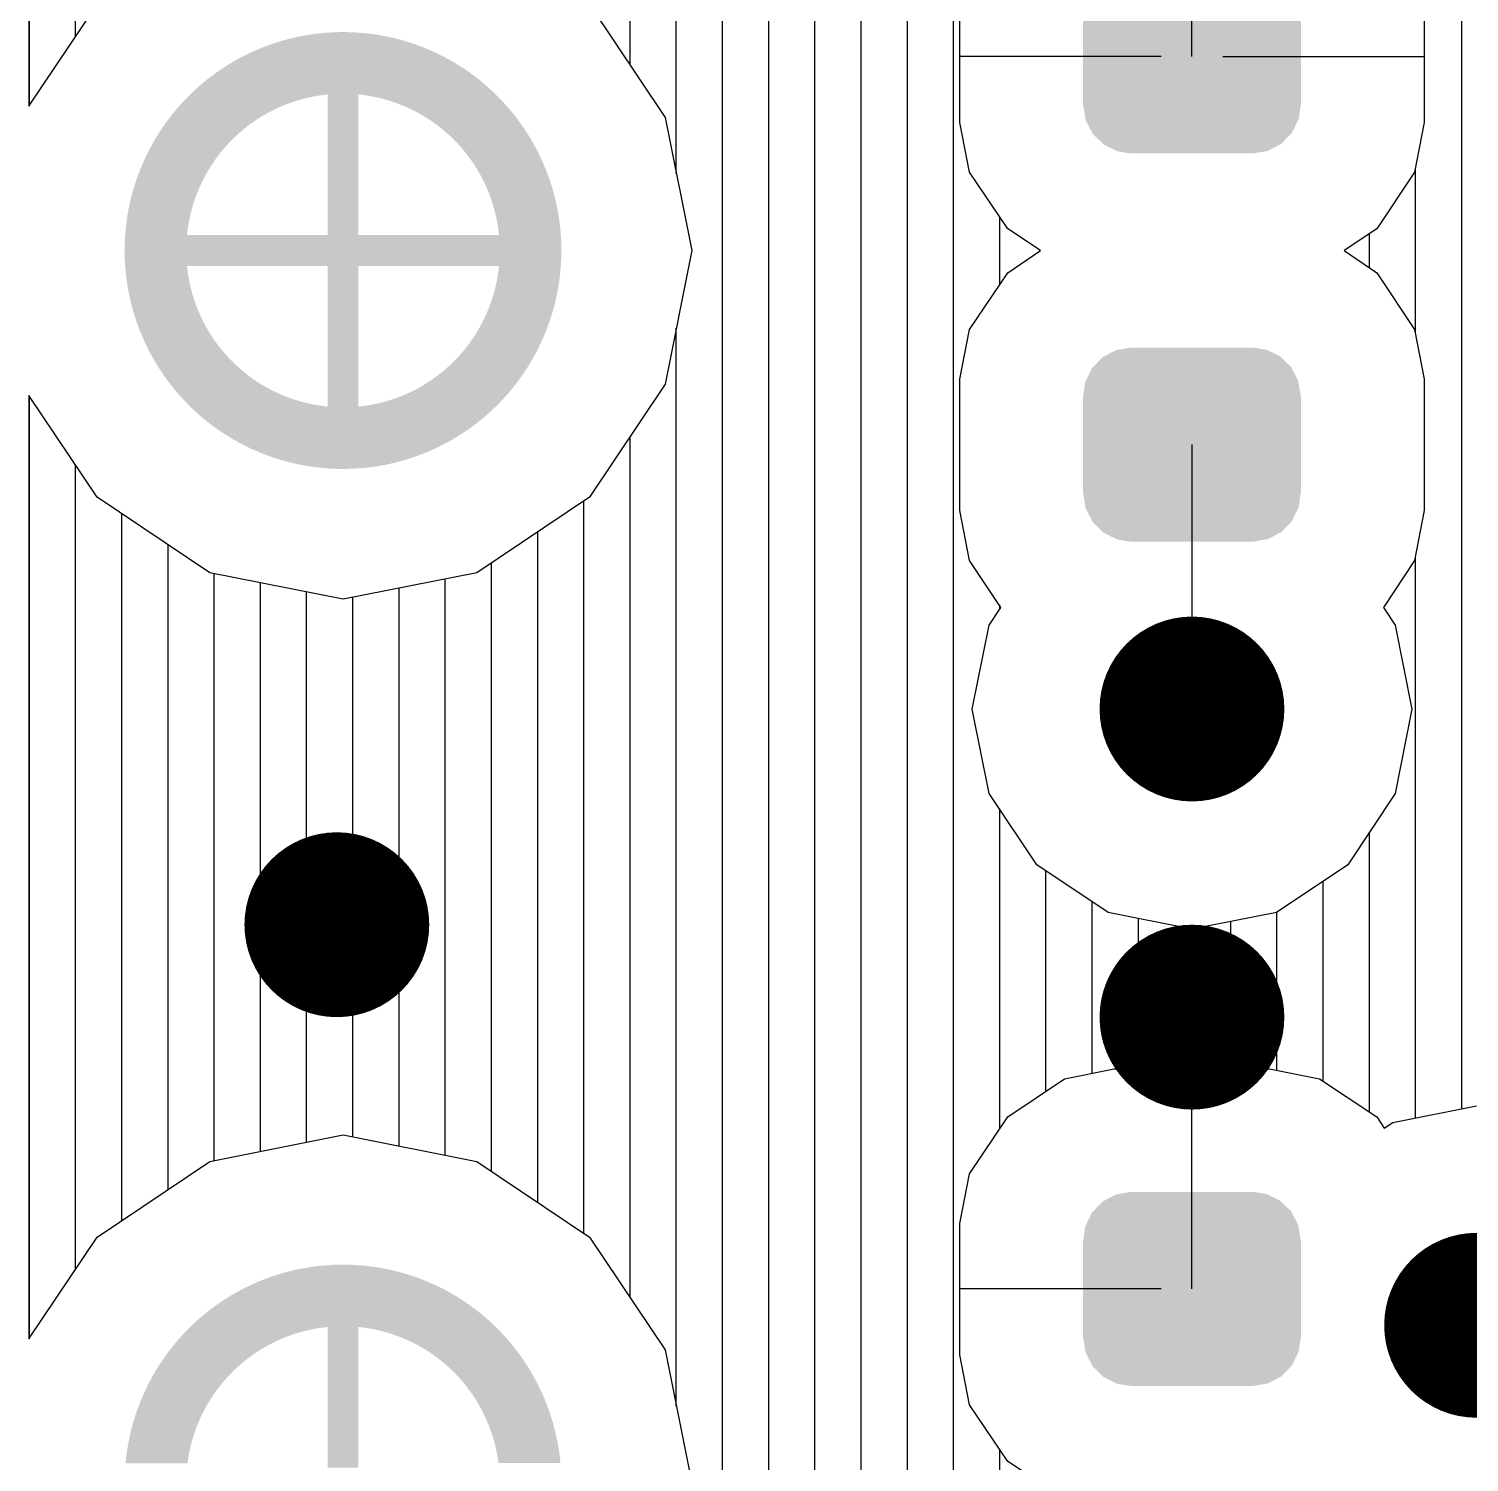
# Model space of a CAD drawing. Extents: x 295 to 953, y 10 to 290.
# Drawn here: x 506.62 to 516.42, y 187.93 to 197.67 of the extents above; entities that cross this region are included whole.
import ezdxf

# ---------------------------------------------------------------- set-up
doc = ezdxf.new("R2010")
doc.units = 0
doc.header["$LTSCALE"] = 5
doc.header["$MEASUREMENT"] = 0
doc.layers.get('0').update_dxf_attribs({"linetype": 'CONTINUOUS', "lineweight": 25})
doc.layers.add('DV-INT-A3_TOP', color=10, linetype='CONTINUOUS')

msp = doc.modelspace()

# ---------------------------------------------------------------- linework, layer by layer
at = {"const_width": 0.6286}
for points in [[(514.22, 193.0482, 1), (514.8486, 193.0482, 1)], [(508.4029, 191.5813, 1), (509.0315, 191.5813, 1)], [(514.22, 190.9527, 1), (514.8486, 190.9527, 1)], [(516.1562, 188.8572, 1), (516.7849, 188.8572, 1)]]:
    msp.add_lwpolyline(points, format="xyb", close=True, dxfattribs=at)
for points in [[(513.7925, 197.1554), (513.7925, 197.8175), (515.2761, 197.1554), (515.2761, 197.8175)], [(508.5401, 197.6356), (508.5481, 197.6369), (508.9793, 197.6356), (508.9686, 197.6369)], [(508.5481, 197.6369), (508.6106, 197.6444), (508.9686, 197.6369), (508.9092, 197.6444)], [(508.6106, 197.6444), (508.6182, 197.6453), (508.9092, 197.6444), (508.8976, 197.6453)], [(508.6182, 197.6453), (508.682, 197.6498), (508.8976, 197.6453), (508.8389, 197.6498)], [(508.682, 197.6498), (508.6886, 197.6503), (508.8389, 197.6498), (508.8232, 197.6503)], [(508.6886, 197.6503), (508.7579, 197.652), (508.8232, 197.6503), (508.7683, 197.652)], [(508.7579, 197.652), (508.7591, 197.652), (508.7683, 197.652), (508.7591, 197.652)], [(508.1431, 197.5182), (508.1999, 197.5425), (509.3747, 197.5182), (509.3188, 197.5425)], [(508.1999, 197.5425), (508.208, 197.546), (509.3188, 197.5425), (509.3097, 197.546)], [(508.208, 197.546), (508.2659, 197.5676), (509.3097, 197.546), (509.2528, 197.5676)], [(508.2659, 197.5676), (508.2741, 197.5706), (509.2528, 197.5676), (509.2435, 197.5706)], [(508.2741, 197.5706), (508.3331, 197.5894), (509.2435, 197.5706), (509.1857, 197.5894)], [(508.3331, 197.5894), (508.3413, 197.592), (509.1857, 197.5894), (509.1762, 197.592)], [(508.3413, 197.592), (508.4013, 197.6081), (509.1762, 197.592), (509.1177, 197.6081)], [(508.4013, 197.6081), (508.4095, 197.6103), (509.1177, 197.6081), (509.1078, 197.6103)], [(508.4095, 197.6103), (508.4703, 197.6235), (509.1078, 197.6103), (509.0488, 197.6235)], [(508.4703, 197.6235), (508.4785, 197.6252), (509.0488, 197.6235), (509.0386, 197.6252)], [(508.4785, 197.6252), (508.5401, 197.6356), (509.0386, 197.6252), (508.9793, 197.6356)], [(507.9573, 197.417), (508.01, 197.4491), (509.5606, 197.417), (509.5086, 197.4491)], [(508.01, 197.4491), (508.0176, 197.4537), (509.5086, 197.4491), (509.5002, 197.4537)], [(508.0176, 197.4537), (508.0718, 197.4832), (509.5002, 197.4537), (509.4468, 197.4832)], [(508.0718, 197.4832), (508.0796, 197.4875), (509.4468, 197.4832), (509.4382, 197.4875)], [(508.0796, 197.4875), (508.1351, 197.5144), (509.4382, 197.4875), (509.3835, 197.5144)], [(508.1351, 197.5144), (508.1431, 197.5182), (509.3835, 197.5144), (509.3747, 197.5182)], [(507.8422, 197.3353), (507.8916, 197.3722), (509.6757, 197.3353), (509.6269, 197.3722)], [(507.8916, 197.3722), (507.8988, 197.3775), (509.6269, 197.3722), (509.6191, 197.3775)], [(507.8988, 197.3775), (507.9499, 197.412), (509.6191, 197.3775), (509.5687, 197.412)], [(507.9499, 197.412), (507.9573, 197.417), (509.5687, 197.412), (509.5606, 197.417)], [(507.7355, 197.2431), (507.7811, 197.2844), (509.7825, 197.2431), (509.7374, 197.2844)], [(507.7811, 197.2844), (507.7878, 197.2905), (509.7374, 197.2844), (509.7302, 197.2905)], [(507.7878, 197.2905), (507.8353, 197.3296), (509.7302, 197.2905), (509.6832, 197.3296)], [(507.8353, 197.3296), (507.8422, 197.3353), (509.6832, 197.3296), (509.6757, 197.3353)], [(507.6379, 197.1411), (507.6527, 197.1573), (508.3271, 197.1411), (508.3647, 197.1573)], [(507.6527, 197.1573), (507.6714, 197.1778), (508.3647, 197.1573), (508.4209, 197.1778)], [(507.6714, 197.1778), (507.6855, 197.1932), (508.4209, 197.1778), (508.4717, 197.1932)], [(507.6855, 197.1932), (507.6875, 197.1952), (508.4717, 197.1932), (508.4781, 197.1952)], [(507.6875, 197.1952), (507.7016, 197.2093), (508.4781, 197.1952), (508.5362, 197.2093)], [(507.7016, 197.2093), (507.7125, 197.2202), (508.5362, 197.2093), (508.595, 197.2202)], [(507.7125, 197.2202), (507.7201, 197.2277), (508.595, 197.2202), (508.6543, 197.2277)], [(507.7201, 197.2277), (507.7291, 197.2367), (509.7983, 197.2277), (509.7894, 197.2367)], [(507.7291, 197.2367), (507.7355, 197.2431), (509.7894, 197.2367), (509.7825, 197.2431)], [(508.6543, 196.2711), (508.6543, 197.2277), (508.8639, 196.2711), (508.8639, 197.2277)], [(508.894, 197.2243), (508.8639, 197.2277), (509.8017, 197.2243), (509.7983, 197.2277)], [(508.953, 197.2151), (508.894, 197.2243), (509.8108, 197.2151), (509.8017, 197.2243)], [(509.0115, 197.2026), (508.953, 197.2151), (509.8232, 197.2026), (509.8108, 197.2151)], [(509.0692, 197.1868), (509.0115, 197.2026), (509.8388, 197.1868), (509.8232, 197.2026)], [(509.0699, 197.1866), (509.0692, 197.1868), (509.8391, 197.1866), (509.8388, 197.1868)], [(509.1259, 197.1678), (509.0699, 197.1866), (509.856, 197.1678), (509.8391, 197.1866)], [(509.1814, 197.1457), (509.1259, 197.1678), (509.8759, 197.1457), (509.856, 197.1678)], [(513.8096, 197.0625), (513.7946, 197.1554), (515.2606, 197.0625), (515.274, 197.1554)], [(507.5613, 197.0448), (507.5858, 197.0773), (508.1542, 197.0448), (508.2044, 197.0773)], [(507.5858, 197.0773), (507.5929, 197.0868), (508.2044, 197.0773), (508.221, 197.0868)], [(507.5929, 197.0868), (507.6096, 197.1069), (508.221, 197.0868), (508.2563, 197.1069)], [(507.6096, 197.1069), (507.6317, 197.1336), (508.2563, 197.1069), (508.3098, 197.1336)], [(507.6317, 197.1336), (507.6379, 197.1411), (508.3098, 197.1336), (508.3271, 197.1411)], [(509.2063, 197.1341), (509.1814, 197.1457), (509.8863, 197.1341), (509.8759, 197.1457)], [(509.2357, 197.1205), (509.2063, 197.1341), (509.8975, 197.1205), (509.8863, 197.1341)], [(509.2884, 197.0923), (509.2357, 197.1205), (509.9205, 197.0923), (509.8975, 197.1205)], [(509.3094, 197.0795), (509.2884, 197.0923), (509.931, 197.0795), (509.9205, 197.0923)], [(509.3394, 197.0612), (509.3094, 197.0795), (509.9446, 197.0612), (509.931, 197.0795)], [(509.3887, 197.0273), (509.3394, 197.0612), (509.9698, 197.0273), (509.9446, 197.0612)], [(513.8113, 197.052), (513.8096, 197.0625), (515.2556, 197.052), (515.2606, 197.0625)], [(513.8549, 196.968), (513.8113, 197.052), (515.2155, 196.968), (515.2556, 197.052)], [(507.4858, 196.9311), (507.5106, 196.9716), (508.0157, 196.9311), (508.0597, 196.9716)], [(507.5106, 196.9716), (507.5108, 196.972), (508.0597, 196.9716), (508.0602, 196.972)], [(507.5108, 196.972), (507.5363, 197.0095), (508.0602, 196.972), (508.1059, 197.0095)], [(507.5363, 197.0095), (507.5505, 197.0303), (508.1059, 197.0095), (508.1345, 197.0303)], [(507.5505, 197.0303), (507.5613, 197.0448), (508.1345, 197.0303), (508.1542, 197.0448)], [(509.3944, 197.0228), (509.3887, 197.0273), (509.973, 197.0228), (509.9698, 197.0273)], [(509.4359, 196.9906), (509.3944, 197.0228), (509.9946, 196.9906), (509.973, 197.0228)], [(509.4663, 196.9642), (509.4359, 196.9906), (510.0124, 196.9642), (509.9946, 196.9906)], [(509.4811, 196.9514), (509.4663, 196.9642), (510.0201, 196.9514), (510.0124, 196.9642)], [(509.5239, 196.9097), (509.4811, 196.9514), (510.0453, 196.9097), (510.0201, 196.9514)], [(513.8595, 196.9591), (513.8549, 196.968), (515.2069, 196.9591), (515.2155, 196.968)], [(513.9279, 196.8926), (513.8595, 196.9591), (515.143, 196.8926), (515.2069, 196.9591)], [(507.44, 196.8499), (507.4611, 196.8882), (507.9407, 196.8499), (507.974, 196.8882)], [(507.4611, 196.8882), (507.474, 196.9118), (507.974, 196.8882), (507.9969, 196.9118)], [(507.474, 196.9118), (507.4858, 196.9311), (507.9969, 196.9118), (508.0157, 196.9311)], [(509.5294, 196.9038), (509.5239, 196.9097), (510.0488, 196.9038), (510.0453, 196.9097)], [(509.5644, 196.8657), (509.5294, 196.9038), (510.0694, 196.8657), (510.0488, 196.9038)], [(509.5841, 196.8417), (509.5644, 196.8657), (510.0824, 196.8417), (510.0694, 196.8657)], [(513.9346, 196.8861), (513.9279, 196.8926), (515.1307, 196.8861), (515.143, 196.8926)], [(514.0218, 196.8437), (513.9346, 196.8861), (515.0504, 196.8437), (515.1307, 196.8861)], [(507.3919, 196.7466), (507.4091, 196.7865), (507.8642, 196.7466), (507.8917, 196.7865)], [(507.4091, 196.7865), (507.4136, 196.7959), (507.8917, 196.7865), (507.8981, 196.7959)], [(507.4136, 196.7959), (507.4367, 196.8431), (507.8981, 196.7959), (507.9348, 196.8431)], [(507.4367, 196.8431), (507.44, 196.8499), (507.9348, 196.8431), (507.9407, 196.8499)], [(509.6023, 196.8194), (509.5841, 196.8417), (510.0931, 196.8194), (510.0824, 196.8417)], [(509.6325, 196.7781), (509.6023, 196.8194), (510.113, 196.7781), (510.0931, 196.8194)], [(509.6376, 196.7712), (509.6325, 196.7781), (510.1159, 196.7712), (510.113, 196.7781)], [(509.6701, 196.721), (509.6376, 196.7712), (510.1372, 196.721), (510.1159, 196.7712)], [(514.0287, 196.8403), (514.0218, 196.8437), (515.0304, 196.8403), (515.0504, 196.8437)], [(514.1215, 196.8264), (514.0287, 196.8403), (514.9471, 196.8264), (515.0304, 196.8403)], [(507.3563, 196.6556), (507.3713, 196.6956), (507.8117, 196.6556), (507.8331, 196.6956)], [(507.3713, 196.6956), (507.3811, 196.7217), (507.8331, 196.6956), (507.849, 196.7217)], [(507.3811, 196.7217), (507.3919, 196.7466), (507.849, 196.7217), (507.8642, 196.7466)], [(509.6746, 196.7131), (509.6701, 196.721), (510.1405, 196.7131), (510.1372, 196.721)], [(509.6998, 196.6691), (509.6746, 196.7131), (510.1568, 196.6691), (510.1405, 196.7131)], [(509.7108, 196.6469), (509.6998, 196.6691), (510.1649, 196.6469), (510.1568, 196.6691)], [(507.3196, 196.5331), (507.3346, 196.5885), (507.7575, 196.5331), (507.7796, 196.5885)], [(507.3346, 196.5885), (507.3347, 196.5886), (507.7796, 196.5885), (507.7797, 196.5886)], [(507.3347, 196.5886), (507.3522, 196.6428), (507.7797, 196.5886), (507.8049, 196.6428)], [(507.3522, 196.6428), (507.3563, 196.6556), (507.8049, 196.6428), (507.8117, 196.6556)], [(509.7265, 196.6156), (509.7108, 196.6469), (510.1748, 196.6156), (510.1649, 196.6469)], [(509.742, 196.5796), (509.7265, 196.6156), (510.1862, 196.5796), (510.1748, 196.6156)], [(509.7501, 196.5606), (509.742, 196.5796), (510.1912, 196.5606), (510.1862, 196.5796)], [(509.7682, 196.5114), (509.7501, 196.5606), (510.2042, 196.5114), (510.1912, 196.5606)], [(507.301, 196.4514), (507.3065, 196.4764), (507.7317, 196.4514), (507.7386, 196.4764)], [(507.3065, 196.4764), (507.3162, 196.5203), (507.7386, 196.4764), (507.7533, 196.5203)], [(507.3162, 196.5203), (507.3196, 196.5331), (507.7533, 196.5203), (507.7575, 196.5331)], [(509.7707, 196.5045), (509.7682, 196.5114), (510.2057, 196.5045), (510.2042, 196.5114)], [(509.788, 196.4473), (509.7707, 196.5045), (510.2179, 196.4473), (510.2057, 196.5045)], [(507.2865, 196.3602), (507.2891, 196.3819), (507.7103, 196.3602), (507.7149, 196.3819)], [(507.2891, 196.3819), (507.2954, 196.4187), (507.7149, 196.3819), (507.7228, 196.4187)], [(507.2954, 196.4187), (507.301, 196.4514), (507.7228, 196.4187), (507.7317, 196.4514)], [(509.7892, 196.4424), (509.788, 196.4473), (510.2189, 196.4424), (510.2179, 196.4473)], [(509.8022, 196.3892), (509.7892, 196.4424), (510.2277, 196.3892), (510.2189, 196.4424)], [(509.8052, 196.3727), (509.8022, 196.3892), (510.2304, 196.3727), (510.2277, 196.3892)], [(509.813, 196.3304), (509.8052, 196.3727), (510.2353, 196.3304), (510.2304, 196.3727)], [(507.2753, 196.2414), (507.2775, 196.2711), (510.2427, 196.2414), (510.2407, 196.2711)], [(507.2775, 196.2711), (507.2797, 196.3011), (507.6977, 196.2711), (507.7011, 196.3011)], [(507.2797, 196.3011), (507.2805, 196.3118), (507.7011, 196.3011), (507.7027, 196.3118)], [(507.2805, 196.3118), (507.2865, 196.3602), (507.7027, 196.3118), (507.7103, 196.3602)], [(509.8165, 196.3026), (509.813, 196.3304), (510.2385, 196.3026), (510.2353, 196.3304)], [(509.8206, 196.2711), (509.8165, 196.3026), (510.2407, 196.2711), (510.2385, 196.3026)], [(507.2734, 196.1709), (507.2751, 196.2322), (510.2446, 196.1709), (510.2434, 196.2322)], [(507.2736, 196.1617), (507.2734, 196.1709), (510.2448, 196.1617), (510.2446, 196.1709)], [(507.2751, 196.2322), (507.2753, 196.2414), (510.2434, 196.2322), (510.2427, 196.2414)], [(507.2749, 196.1003), (507.2736, 196.1617), (510.2432, 196.1003), (510.2448, 196.1617)], [(507.2755, 196.0911), (507.2749, 196.1003), (510.2429, 196.0911), (510.2432, 196.1003)], [(507.2775, 196.0615), (507.2755, 196.0911), (510.2407, 196.0615), (510.2429, 196.0911)], [(507.2797, 196.0299), (507.2775, 196.0615), (507.7017, 196.0299), (507.6977, 196.0615)], [(507.2829, 196.0022), (507.2797, 196.0299), (507.7052, 196.0022), (507.7017, 196.0299)], [(507.2878, 195.9598), (507.2829, 196.0022), (507.713, 195.9598), (507.7052, 196.0022)], [(508.6543, 195.1048), (508.6543, 196.0615), (508.8639, 195.1048), (508.8639, 196.0615)], [(509.8033, 195.9507), (509.8079, 195.9723), (510.2291, 195.9507), (510.2317, 195.9723)], [(509.8079, 195.9723), (509.8155, 196.0207), (510.2317, 195.9723), (510.2377, 196.0207)], [(509.8155, 196.0207), (509.8172, 196.0314), (510.2377, 196.0207), (510.2385, 196.0314)], [(509.8172, 196.0314), (509.8206, 196.0615), (510.2385, 196.0314), (510.2407, 196.0615)], [(507.2905, 195.9434), (507.2878, 195.9598), (507.716, 195.9434), (507.713, 195.9598)], [(507.2993, 195.8902), (507.2905, 195.9434), (507.729, 195.8902), (507.716, 195.9434)], [(507.3003, 195.8853), (507.2993, 195.8902), (507.7302, 195.8853), (507.729, 195.8902)], [(507.3126, 195.8281), (507.3003, 195.8853), (507.7475, 195.8281), (507.7302, 195.8853)], [(509.7796, 195.8562), (509.7865, 195.8811), (510.2117, 195.8562), (510.2172, 195.8811)], [(509.7865, 195.8811), (509.7954, 195.9139), (510.2172, 195.8811), (510.2228, 195.9139)], [(509.7954, 195.9139), (509.8033, 195.9507), (510.2228, 195.9139), (510.2291, 195.9507)], [(507.314, 195.8212), (507.3126, 195.8281), (507.7501, 195.8212), (507.7475, 195.8281)], [(507.327, 195.7719), (507.314, 195.8212), (507.7681, 195.7719), (507.7501, 195.8212)], [(509.7386, 195.7441), (509.7607, 195.7995), (510.1836, 195.7441), (510.1986, 195.7995)], [(509.7607, 195.7995), (509.7649, 195.8122), (510.1986, 195.7995), (510.202, 195.8122)], [(509.7649, 195.8122), (509.7796, 195.8562), (510.202, 195.8122), (510.2117, 195.8562)], [(507.3321, 195.7529), (507.327, 195.7719), (507.7763, 195.7529), (507.7681, 195.7719)], [(507.3434, 195.717), (507.3321, 195.7529), (507.7917, 195.717), (507.7763, 195.7529)], [(507.3533, 195.6856), (507.3434, 195.717), (507.8074, 195.6856), (507.7917, 195.717)], [(507.3615, 195.6635), (507.3533, 195.6856), (507.8184, 195.6635), (507.8074, 195.6856)], [(509.7065, 195.6769), (509.7133, 195.6897), (510.1619, 195.6769), (510.166, 195.6897)], [(509.7133, 195.6897), (509.7385, 195.7439), (510.166, 195.6897), (510.1835, 195.7439)], [(509.7385, 195.7439), (509.7386, 195.7441), (510.1835, 195.7439), (510.1836, 195.7441)], [(507.3777, 195.6194), (507.3615, 195.6635), (507.8436, 195.6194), (507.8184, 195.6635)], [(507.381, 195.6116), (507.3777, 195.6194), (507.8481, 195.6116), (507.8436, 195.6194)], [(507.4023, 195.5614), (507.381, 195.6116), (507.8806, 195.5614), (507.8481, 195.6116)], [(509.6265, 195.546), (509.654, 195.5859), (510.1092, 195.546), (510.1263, 195.5859)], [(509.654, 195.5859), (509.6692, 195.6109), (510.1263, 195.5859), (510.1371, 195.6109)], [(509.6692, 195.6109), (509.6851, 195.637), (510.1371, 195.6109), (510.1469, 195.637)], [(509.6851, 195.637), (509.7065, 195.6769), (510.1469, 195.637), (510.1619, 195.6769)], [(507.4052, 195.5544), (507.4023, 195.5614), (507.8857, 195.5544), (507.8806, 195.5614)], [(507.4251, 195.5131), (507.4052, 195.5544), (507.9159, 195.5131), (507.8857, 195.5544)], [(507.4358, 195.4908), (507.4251, 195.5131), (507.9342, 195.4908), (507.9159, 195.5131)], [(507.4488, 195.4669), (507.4358, 195.4908), (507.9538, 195.4669), (507.9342, 195.4908)], [(509.5442, 195.4443), (509.5775, 195.4826), (510.0571, 195.4443), (510.0782, 195.4826)], [(509.5775, 195.4826), (509.5835, 195.4894), (510.0782, 195.4826), (510.0815, 195.4894)], [(509.5835, 195.4894), (509.6201, 195.5367), (510.0815, 195.4894), (510.1046, 195.5367)], [(509.6201, 195.5367), (509.6265, 195.546), (510.1046, 195.5367), (510.1092, 195.546)], [(513.9379, 195.4465), (514.0182, 195.4889), (515.134, 195.4465), (515.0468, 195.4889)], [(514.0182, 195.4889), (514.0382, 195.4922), (515.0468, 195.4889), (515.0399, 195.4922)], [(514.0382, 195.4922), (514.1215, 195.5062), (515.0399, 195.4922), (514.9471, 195.5062)], [(507.4694, 195.4288), (507.4488, 195.4669), (507.9889, 195.4288), (507.9538, 195.4669)], [(507.473, 195.4228), (507.4694, 195.4288), (507.9943, 195.4228), (507.9889, 195.4288)], [(507.4981, 195.3812), (507.473, 195.4228), (508.0371, 195.3812), (507.9943, 195.4228)], [(509.4585, 195.361), (509.5025, 195.4014), (510.0076, 195.361), (510.0324, 195.4014)], [(509.5025, 195.4014), (509.5213, 195.4208), (510.0324, 195.4014), (510.0442, 195.4208)], [(509.5213, 195.4208), (509.5442, 195.4443), (510.0442, 195.4208), (510.0571, 195.4443)], [(513.8617, 195.3734), (513.9257, 195.44), (515.2091, 195.3734), (515.1407, 195.44)], [(513.9257, 195.44), (513.9379, 195.4465), (515.1407, 195.44), (515.134, 195.4465)], [(507.5059, 195.3683), (507.4981, 195.3812), (508.0519, 195.3683), (508.0371, 195.3812)], [(507.5236, 195.3419), (507.5059, 195.3683), (508.0823, 195.3419), (508.0519, 195.3683)], [(507.5452, 195.3097), (507.5236, 195.3419), (508.1238, 195.3097), (508.0823, 195.3419)], [(507.5485, 195.3053), (507.5452, 195.3097), (508.1295, 195.3053), (508.1238, 195.3097)], [(507.5736, 195.2714), (507.5485, 195.3053), (508.1788, 195.2714), (508.1295, 195.3053)], [(509.3138, 195.2553), (509.364, 195.2878), (509.9324, 195.2553), (509.9569, 195.2878)], [(509.364, 195.2878), (509.3837, 195.3022), (509.9569, 195.2878), (509.9677, 195.3022)], [(509.3837, 195.3022), (509.4123, 195.3231), (509.9677, 195.3022), (509.9819, 195.3231)], [(509.4123, 195.3231), (509.458, 195.3606), (509.9819, 195.3231), (510.0074, 195.3606)], [(509.458, 195.3606), (509.4585, 195.361), (510.0074, 195.3606), (510.0076, 195.361)], [(513.813, 195.2806), (513.8531, 195.3645), (515.2574, 195.2806), (515.2137, 195.3645)], [(513.8531, 195.3645), (513.8617, 195.3734), (515.2137, 195.3645), (515.2091, 195.3734)], [(507.5872, 195.253), (507.5736, 195.2714), (508.2088, 195.253), (508.1788, 195.2714)], [(507.5977, 195.2403), (507.5872, 195.253), (508.2298, 195.2403), (508.2088, 195.253)], [(507.6208, 195.2121), (507.5977, 195.2403), (508.2826, 195.2121), (508.2298, 195.2403)], [(507.6319, 195.1984), (507.6208, 195.2121), (508.3119, 195.1984), (508.2826, 195.2121)], [(507.6423, 195.1868), (507.6319, 195.1984), (508.3368, 195.1868), (508.3119, 195.1984)], [(509.1535, 195.1753), (509.1911, 195.1914), (509.8655, 195.1753), (509.8803, 195.1914)], [(509.1911, 195.1914), (509.2084, 195.1989), (509.8803, 195.1914), (509.8865, 195.1989)], [(509.2084, 195.1989), (509.2619, 195.2256), (509.8865, 195.1989), (509.9086, 195.2256)], [(509.2619, 195.2256), (509.2972, 195.2458), (509.9086, 195.2256), (509.9253, 195.2458)], [(509.2972, 195.2458), (509.3138, 195.2553), (509.9253, 195.2458), (509.9324, 195.2553)], [(513.7946, 195.1772), (513.808, 195.27), (515.274, 195.1772), (515.2591, 195.27)], [(513.808, 195.27), (513.813, 195.2806), (515.2591, 195.27), (515.2574, 195.2806)], [(507.6623, 195.1647), (507.6423, 195.1868), (508.3923, 195.1647), (508.3368, 195.1868)], [(507.6791, 195.146), (507.6623, 195.1647), (508.4483, 195.146), (508.3923, 195.1647)], [(507.6794, 195.1457), (507.6791, 195.146), (508.449, 195.1457), (508.4483, 195.146)], [(507.695, 195.13), (507.6794, 195.1457), (508.5067, 195.13), (508.449, 195.1457)], [(507.7074, 195.1174), (507.695, 195.13), (508.5652, 195.1174), (508.5067, 195.13)], [(507.7165, 195.1082), (507.7074, 195.1174), (508.6243, 195.1082), (508.5652, 195.1174)], [(507.7199, 195.1048), (507.7165, 195.1082), (508.6543, 195.1048), (508.6243, 195.1082)], [(507.7288, 195.0959), (507.7199, 195.1048), (509.7891, 195.0959), (509.7981, 195.1048)], [(507.7358, 195.0895), (507.7288, 195.0959), (509.7827, 195.0895), (509.7891, 195.0959)], [(507.7808, 195.0481), (507.7358, 195.0895), (509.7371, 195.0481), (509.7827, 195.0895)], [(508.8639, 195.1048), (508.9232, 195.1124), (509.7981, 195.1048), (509.8057, 195.1124)], [(508.9232, 195.1124), (508.982, 195.1232), (509.8057, 195.1124), (509.8166, 195.1232)], [(508.982, 195.1232), (509.0401, 195.1373), (509.8166, 195.1232), (509.8308, 195.1373)], [(509.0401, 195.1373), (509.0466, 195.1393), (509.8308, 195.1373), (509.8327, 195.1393)], [(509.0466, 195.1393), (509.0973, 195.1547), (509.8327, 195.1393), (509.8468, 195.1547)], [(509.0973, 195.1547), (509.1535, 195.1753), (509.8468, 195.1547), (509.8655, 195.1753)], [(513.7925, 194.515), (513.7925, 195.1772), (515.2761, 194.515), (515.2761, 195.1772)], [(507.7881, 195.0421), (507.7808, 195.0481), (509.7305, 195.0421), (509.7371, 195.0481)], [(507.835, 195.0029), (507.7881, 195.0421), (509.6829, 195.0029), (509.7305, 195.0421)], [(507.8426, 194.9972), (507.835, 195.0029), (509.676, 194.9972), (509.6829, 195.0029)], [(507.8913, 194.9604), (507.8426, 194.9972), (509.6266, 194.9604), (509.676, 194.9972)], [(507.8991, 194.955), (507.8913, 194.9604), (509.6194, 194.955), (509.6266, 194.9604)], [(507.9495, 194.9205), (507.8991, 194.955), (509.5683, 194.9205), (509.6194, 194.955)], [(507.9576, 194.9155), (507.9495, 194.9205), (509.5609, 194.9155), (509.5683, 194.9205)], [(508.0096, 194.8835), (507.9576, 194.9155), (509.5082, 194.8835), (509.5609, 194.9155)], [(508.018, 194.8788), (508.0096, 194.8835), (509.5006, 194.8788), (509.5082, 194.8835)], [(508.0714, 194.8493), (508.018, 194.8788), (509.4464, 194.8493), (509.5006, 194.8788)], [(508.08, 194.8451), (508.0714, 194.8493), (509.4387, 194.8451), (509.4464, 194.8493)], [(508.1347, 194.8182), (508.08, 194.8451), (509.3831, 194.8182), (509.4387, 194.8451)], [(508.1435, 194.8143), (508.1347, 194.8182), (509.3751, 194.8143), (509.3831, 194.8182)], [(508.1994, 194.79), (508.1435, 194.8143), (509.3183, 194.79), (509.3751, 194.8143)], [(508.2085, 194.7866), (508.1994, 194.79), (509.3103, 194.7866), (509.3183, 194.79)], [(508.2654, 194.765), (508.2085, 194.7866), (509.2523, 194.765), (509.3103, 194.7866)], [(508.2747, 194.762), (508.2654, 194.765), (509.2441, 194.762), (509.2523, 194.765)], [(508.3325, 194.7431), (508.2747, 194.762), (509.1851, 194.7431), (509.2441, 194.762)], [(508.3421, 194.7405), (508.3325, 194.7431), (509.1769, 194.7405), (509.1851, 194.7431)], [(508.4006, 194.7245), (508.3421, 194.7405), (509.1169, 194.7245), (509.1769, 194.7405)], [(508.4104, 194.7223), (508.4006, 194.7245), (509.1087, 194.7223), (509.1169, 194.7245)], [(508.4694, 194.7091), (508.4104, 194.7223), (509.0479, 194.7091), (509.1087, 194.7223)], [(508.4796, 194.7073), (508.4694, 194.7091), (509.0397, 194.7073), (509.0479, 194.7091)], [(508.539, 194.697), (508.4796, 194.7073), (508.9781, 194.697), (509.0397, 194.7073)], [(508.5496, 194.6956), (508.539, 194.697), (508.9701, 194.6956), (508.9781, 194.697)], [(508.609, 194.6882), (508.5496, 194.6956), (508.9076, 194.6882), (508.9701, 194.6956)], [(508.6206, 194.6873), (508.609, 194.6882), (508.9001, 194.6873), (508.9076, 194.6882)], [(508.6793, 194.6827), (508.6206, 194.6873), (508.8362, 194.6827), (508.9001, 194.6873)], [(508.695, 194.6822), (508.6793, 194.6827), (508.8297, 194.6822), (508.8362, 194.6827)], [(508.7499, 194.6806), (508.695, 194.6822), (508.7604, 194.6806), (508.8297, 194.6822)], [(508.7591, 194.6806), (508.7499, 194.6806), (508.7591, 194.6806), (508.7604, 194.6806)], [(513.8096, 194.4222), (513.7946, 194.515), (515.2606, 194.4222), (515.274, 194.515)], [(513.8113, 194.4117), (513.8096, 194.4222), (515.2556, 194.4117), (515.2606, 194.4222)], [(513.8549, 194.3277), (513.8113, 194.4117), (515.2155, 194.3277), (515.2556, 194.4117)], [(513.8595, 194.3188), (513.8549, 194.3277), (515.2069, 194.3188), (515.2155, 194.3277)], [(513.9279, 194.2522), (513.8595, 194.3188), (515.143, 194.2522), (515.2069, 194.3188)], [(513.9346, 194.2458), (513.9279, 194.2522), (515.1307, 194.2458), (515.143, 194.2522)], [(514.0218, 194.2033), (513.9346, 194.2458), (515.0504, 194.2033), (515.1307, 194.2458)], [(514.0287, 194.2), (514.0218, 194.2033), (515.0304, 194.2), (515.0504, 194.2033)], [(514.1215, 194.186), (514.0287, 194.2), (514.9471, 194.186), (515.0304, 194.2)], [(513.9257, 189.6983), (513.9379, 189.7048), (515.1407, 189.6983), (515.134, 189.7048)], [(513.9379, 189.7048), (514.0182, 189.7472), (515.134, 189.7048), (515.0468, 189.7472)], [(514.0182, 189.7472), (514.0382, 189.7506), (515.0468, 189.7472), (515.0399, 189.7506)], [(514.0382, 189.7506), (514.1215, 189.7645), (515.0399, 189.7506), (514.9471, 189.7645)], [(513.813, 189.5389), (513.8531, 189.6228), (515.2574, 189.5389), (515.2137, 189.6228)], [(513.8531, 189.6228), (513.8617, 189.6318), (515.2137, 189.6228), (515.2091, 189.6318)], [(513.8617, 189.6318), (513.9257, 189.6983), (515.2091, 189.6318), (515.1407, 189.6983)], [(513.7946, 189.4355), (513.808, 189.5284), (515.274, 189.4355), (515.2591, 189.5284)], [(513.808, 189.5284), (513.813, 189.5389), (515.2591, 189.5284), (515.2574, 189.5389)], [(513.7925, 188.7734), (513.7925, 189.4355), (515.2761, 188.7734), (515.2761, 189.4355)], [(508.3413, 189.21), (508.4013, 189.2261), (509.1762, 189.21), (509.1177, 189.2261)], [(508.4013, 189.2261), (508.4095, 189.2283), (509.1177, 189.2261), (509.1078, 189.2283)], [(508.4095, 189.2283), (508.4703, 189.2415), (509.1078, 189.2283), (509.0488, 189.2415)], [(508.4703, 189.2415), (508.4785, 189.2432), (509.0488, 189.2415), (509.0386, 189.2432)], [(508.4785, 189.2432), (508.5401, 189.2536), (509.0386, 189.2432), (508.9793, 189.2536)], [(508.5401, 189.2536), (508.5481, 189.2549), (508.9793, 189.2536), (508.9686, 189.2549)], [(508.5481, 189.2549), (508.6106, 189.2624), (508.9686, 189.2549), (508.9092, 189.2624)], [(508.6106, 189.2624), (508.6182, 189.2633), (508.9092, 189.2624), (508.8976, 189.2633)], [(508.6182, 189.2633), (508.682, 189.2678), (508.8976, 189.2633), (508.8389, 189.2678)], [(508.682, 189.2678), (508.6886, 189.2683), (508.8389, 189.2678), (508.8232, 189.2683)], [(508.6886, 189.2683), (508.7579, 189.27), (508.8232, 189.2683), (508.7683, 189.27)], [(508.7579, 189.27), (508.7591, 189.27), (508.7683, 189.27), (508.7591, 189.27)], [(508.0796, 189.1055), (508.1351, 189.1324), (509.4382, 189.1055), (509.3835, 189.1324)], [(508.1351, 189.1324), (508.1431, 189.1362), (509.3835, 189.1324), (509.3747, 189.1362)], [(508.1431, 189.1362), (508.1999, 189.1605), (509.3747, 189.1362), (509.3188, 189.1605)], [(508.1999, 189.1605), (508.208, 189.164), (509.3188, 189.1605), (509.3097, 189.164)], [(508.208, 189.164), (508.2659, 189.1856), (509.3097, 189.164), (509.2528, 189.1856)], [(508.2659, 189.1856), (508.2741, 189.1886), (509.2528, 189.1856), (509.2435, 189.1886)], [(508.2741, 189.1886), (508.3331, 189.2074), (509.2435, 189.1886), (509.1857, 189.2074)], [(508.3331, 189.2074), (508.3413, 189.21), (509.1857, 189.2074), (509.1762, 189.21)], [(507.8988, 188.9955), (507.9499, 189.03), (509.6191, 188.9955), (509.5687, 189.03)], [(507.9499, 189.03), (507.9573, 189.035), (509.5687, 189.03), (509.5606, 189.035)], [(507.9573, 189.035), (508.01, 189.0671), (509.5606, 189.035), (509.5086, 189.0671)], [(508.01, 189.0671), (508.0176, 189.0717), (509.5086, 189.0671), (509.5002, 189.0717)], [(508.0176, 189.0717), (508.0718, 189.1012), (509.5002, 189.0717), (509.4468, 189.1012)], [(508.0718, 189.1012), (508.0796, 189.1055), (509.4468, 189.1012), (509.4382, 189.1055)], [(507.7878, 188.9085), (507.8353, 188.9476), (509.7302, 188.9085), (509.6832, 188.9476)], [(507.8353, 188.9476), (507.8422, 188.9533), (509.6832, 188.9476), (509.6757, 188.9533)], [(507.8422, 188.9533), (507.8916, 188.9902), (509.6757, 188.9533), (509.6269, 188.9902)], [(507.8916, 188.9902), (507.8988, 188.9955), (509.6269, 188.9902), (509.6191, 188.9955)], [(507.6875, 188.8132), (507.7016, 188.8273), (508.4781, 188.8132), (508.5362, 188.8273)], [(507.7016, 188.8273), (507.7125, 188.8382), (508.5362, 188.8273), (508.595, 188.8382)], [(507.7125, 188.8382), (507.7201, 188.8457), (508.595, 188.8382), (508.6543, 188.8457)], [(507.7201, 188.8457), (507.7291, 188.8547), (509.7983, 188.8457), (509.7894, 188.8547)], [(507.7291, 188.8547), (507.7355, 188.8611), (509.7894, 188.8547), (509.7825, 188.8611)], [(507.7355, 188.8611), (507.7811, 188.9024), (509.7825, 188.8611), (509.7374, 188.9024)], [(507.7811, 188.9024), (507.7878, 188.9085), (509.7374, 188.9024), (509.7302, 188.9085)], [(508.6543, 187.889), (508.6543, 188.8457), (508.8639, 187.889), (508.8639, 188.8457)], [(508.894, 188.8423), (508.8639, 188.8457), (509.8017, 188.8423), (509.7983, 188.8457)], [(508.953, 188.8331), (508.894, 188.8423), (509.8108, 188.8331), (509.8017, 188.8423)], [(509.0115, 188.8206), (508.953, 188.8331), (509.8232, 188.8206), (509.8108, 188.8331)], [(509.0692, 188.8048), (509.0115, 188.8206), (509.8388, 188.8048), (509.8232, 188.8206)], [(507.5929, 188.7048), (507.6096, 188.7249), (508.221, 188.7048), (508.2563, 188.7249)], [(507.6096, 188.7249), (507.6317, 188.7516), (508.2563, 188.7249), (508.3098, 188.7516)], [(507.6317, 188.7516), (507.6379, 188.7591), (508.3098, 188.7516), (508.3271, 188.7591)], [(507.6379, 188.7591), (507.6527, 188.7753), (508.3271, 188.7591), (508.3647, 188.7753)], [(507.6527, 188.7753), (507.6714, 188.7958), (508.3647, 188.7753), (508.4209, 188.7958)], [(507.6714, 188.7958), (507.6855, 188.8112), (508.4209, 188.7958), (508.4717, 188.8112)], [(507.6855, 188.8112), (507.6875, 188.8132), (508.4717, 188.8112), (508.4781, 188.8132)], [(509.0699, 188.8046), (509.0692, 188.8048), (509.8391, 188.8046), (509.8388, 188.8048)], [(509.1259, 188.7858), (509.0699, 188.8046), (509.856, 188.7858), (509.8391, 188.8046)], [(509.1814, 188.7637), (509.1259, 188.7858), (509.8759, 188.7637), (509.856, 188.7858)], [(509.2063, 188.7521), (509.1814, 188.7637), (509.8863, 188.7521), (509.8759, 188.7637)], [(509.2357, 188.7385), (509.2063, 188.7521), (509.8975, 188.7385), (509.8863, 188.7521)], [(509.2884, 188.7103), (509.2357, 188.7385), (509.9205, 188.7103), (509.8975, 188.7385)], [(513.8096, 188.6805), (513.7946, 188.7734), (515.2606, 188.6805), (515.274, 188.7734)], [(507.5108, 188.59), (507.5363, 188.6275), (508.0602, 188.59), (508.1059, 188.6275)], [(507.5363, 188.6275), (507.5505, 188.6483), (508.1059, 188.6275), (508.1345, 188.6483)], [(507.5505, 188.6483), (507.5613, 188.6628), (508.1345, 188.6483), (508.1542, 188.6628)], [(507.5613, 188.6628), (507.5858, 188.6953), (508.1542, 188.6628), (508.2044, 188.6953)], [(507.5858, 188.6953), (507.5929, 188.7048), (508.2044, 188.6953), (508.221, 188.7048)], [(509.3094, 188.6975), (509.2884, 188.7103), (509.931, 188.6975), (509.9205, 188.7103)], [(509.3394, 188.6792), (509.3094, 188.6975), (509.9446, 188.6792), (509.931, 188.6975)], [(509.3887, 188.6453), (509.3394, 188.6792), (509.9698, 188.6453), (509.9446, 188.6792)], [(509.3944, 188.6408), (509.3887, 188.6453), (509.973, 188.6408), (509.9698, 188.6453)], [(509.4359, 188.6086), (509.3944, 188.6408), (509.9946, 188.6086), (509.973, 188.6408)], [(513.8113, 188.67), (513.8096, 188.6805), (515.2556, 188.67), (515.2606, 188.6805)], [(513.8549, 188.586), (513.8113, 188.67), (515.2155, 188.586), (515.2556, 188.67)], [(507.4611, 188.5062), (507.474, 188.5298), (507.974, 188.5062), (507.9969, 188.5298)], [(507.474, 188.5298), (507.4858, 188.5491), (507.9969, 188.5298), (508.0157, 188.5491)], [(507.4858, 188.5491), (507.5106, 188.5896), (508.0157, 188.5491), (508.0597, 188.5896)], [(507.5106, 188.5896), (507.5108, 188.59), (508.0597, 188.5896), (508.0602, 188.59)], [(509.4663, 188.5822), (509.4359, 188.6086), (510.0124, 188.5822), (509.9946, 188.6086)], [(509.4811, 188.5694), (509.4663, 188.5822), (510.0201, 188.5694), (510.0124, 188.5822)], [(509.5239, 188.5277), (509.4811, 188.5694), (510.0453, 188.5277), (510.0201, 188.5694)], [(509.5294, 188.5218), (509.5239, 188.5277), (510.0488, 188.5218), (510.0453, 188.5277)], [(513.8595, 188.5771), (513.8549, 188.586), (515.2069, 188.5771), (515.2155, 188.586)], [(513.9279, 188.5106), (513.8595, 188.5771), (515.143, 188.5106), (515.2069, 188.5771)], [(507.4136, 188.4139), (507.4367, 188.4611), (507.8981, 188.4139), (507.9348, 188.4611)], [(507.4367, 188.4611), (507.44, 188.4679), (507.9348, 188.4611), (507.9407, 188.4679)], [(507.44, 188.4679), (507.4611, 188.5062), (507.9407, 188.4679), (507.974, 188.5062)], [(509.5644, 188.4837), (509.5294, 188.5218), (510.0694, 188.4837), (510.0488, 188.5218)], [(509.5841, 188.4597), (509.5644, 188.4837), (510.0824, 188.4597), (510.0694, 188.4837)], [(509.6023, 188.4374), (509.5841, 188.4597), (510.0931, 188.4374), (510.0824, 188.4597)], [(509.6325, 188.3961), (509.6023, 188.4374), (510.113, 188.3961), (510.0931, 188.4374)], [(513.9346, 188.5041), (513.9279, 188.5106), (515.1307, 188.5041), (515.143, 188.5106)], [(514.0218, 188.4617), (513.9346, 188.5041), (515.0504, 188.4617), (515.1307, 188.5041)], [(514.0287, 188.4583), (514.0218, 188.4617), (515.0304, 188.4583), (515.0504, 188.4617)], [(514.1215, 188.4444), (514.0287, 188.4583), (514.9471, 188.4444), (515.0304, 188.4583)], [(507.3713, 188.3136), (507.3811, 188.3397), (507.8331, 188.3136), (507.849, 188.3397)], [(507.3811, 188.3397), (507.3919, 188.3646), (507.849, 188.3397), (507.8642, 188.3646)], [(507.3919, 188.3646), (507.4091, 188.4045), (507.8642, 188.3646), (507.8917, 188.4045)], [(507.4091, 188.4045), (507.4136, 188.4139), (507.8917, 188.4045), (507.8981, 188.4139)], [(509.6376, 188.3892), (509.6325, 188.3961), (510.1159, 188.3892), (510.113, 188.3961)], [(509.6701, 188.339), (509.6376, 188.3892), (510.1372, 188.339), (510.1159, 188.3892)], [(509.6746, 188.3311), (509.6701, 188.339), (510.1405, 188.3311), (510.1372, 188.339)], [(509.6998, 188.2871), (509.6746, 188.3311), (510.1568, 188.2871), (510.1405, 188.3311)], [(507.3347, 188.2066), (507.3522, 188.2608), (507.7797, 188.2066), (507.8049, 188.2608)], [(507.3522, 188.2608), (507.3563, 188.2736), (507.8049, 188.2608), (507.8117, 188.2736)], [(507.3563, 188.2736), (507.3713, 188.3136), (507.8117, 188.2736), (507.8331, 188.3136)], [(509.7108, 188.2649), (509.6998, 188.2871), (510.1649, 188.2649), (510.1568, 188.2871)], [(509.7265, 188.2336), (509.7108, 188.2649), (510.1748, 188.2336), (510.1649, 188.2649)], [(509.742, 188.1976), (509.7265, 188.2336), (510.1862, 188.1976), (510.1748, 188.2336)], [(507.3065, 188.0944), (507.3162, 188.1383), (507.7386, 188.0944), (507.7533, 188.1383)], [(507.3162, 188.1383), (507.3196, 188.1511), (507.7533, 188.1383), (507.7575, 188.1511)], [(507.3196, 188.1511), (507.3346, 188.2065), (507.7575, 188.1511), (507.7796, 188.2065)], [(507.3346, 188.2065), (507.3347, 188.2066), (507.7796, 188.2065), (507.7797, 188.2066)], [(509.7501, 188.1786), (509.742, 188.1976), (510.1912, 188.1786), (510.1862, 188.1976)], [(509.7682, 188.1294), (509.7501, 188.1786), (510.2042, 188.1294), (510.1912, 188.1786)], [(507.2891, 187.9999), (507.2954, 188.0367), (507.7149, 187.9999), (507.7228, 188.0367)], [(507.2954, 188.0367), (507.301, 188.0694), (507.7228, 188.0367), (507.7317, 188.0694)], [(507.301, 188.0694), (507.3065, 188.0944), (507.7317, 188.0694), (507.7386, 188.0944)], [(509.7707, 188.1225), (509.7682, 188.1294), (510.2057, 188.1225), (510.2042, 188.1294)], [(509.788, 188.0653), (509.7707, 188.1225), (510.2179, 188.0653), (510.2057, 188.1225)], [(509.7892, 188.0604), (509.788, 188.0653), (510.2189, 188.0604), (510.2179, 188.0653)], [(509.8022, 188.0072), (509.7892, 188.0604), (510.2277, 188.0072), (510.2189, 188.0604)], [(507.2805, 187.9298), (507.2865, 187.9782), (507.7027, 187.9298), (507.7103, 187.9782)], [(507.2865, 187.9782), (507.2891, 187.9999), (507.7103, 187.9782), (507.7149, 187.9999)], [(509.8052, 187.9907), (509.8022, 188.0072), (510.2304, 187.9907), (510.2277, 188.0072)], [(509.813, 187.9484), (509.8052, 187.9907), (510.2353, 187.9484), (510.2304, 187.9907)], [(509.8165, 187.9206), (509.813, 187.9484), (510.2385, 187.9206), (510.2353, 187.9484)], [(507.2797, 187.9191), (507.2805, 187.9298), (507.7011, 187.9191), (507.7027, 187.9298)]]:
    msp.add_solid(points)
at = {"layer": 'DV-INT-A3_TOP', "color": 7}
for p, q in [((511.3408, 179.9387), (511.3408, 232.4436)), ((511.6551, 180.1483), (511.6551, 232.4436)), ((511.9694, 180.3327), (511.9694, 232.4436)), ((512.2837, 180.3955), (512.2837, 232.4436)), ((512.5981, 180.4542), (512.5981, 232.4436)), ((512.9124, 180.5087), (512.9124, 232.4436)), ((516.37, 190.3282), (516.37, 229.7949)), ((511.0264, 196.6901), (511.0264, 204.0202)), ((506.6217, 203.5634), (506.6217, 197.147)), ((506.6259, 197.147), (506.6259, 203.5634)), ((510.7121, 197.4278), (510.7121, 203.2826)), ((506.9402, 197.6206), (506.9402, 203.094)), ((514.5343, 197.4864), (514.5343, 199.3347)), ((506.6217, 197.147), (507.0869, 197.8385)), ((510.4355, 197.8385), (510.951, 197.0715)), ((512.9543, 197.038), (512.9543, 197.9307)), ((516.1143, 197.9307), (516.1143, 197.038)), ((514.3248, 197.4864), (512.9543, 197.4864)), ((514.7439, 197.4864), (516.1143, 197.4864)), ((510.951, 197.0715), (511.1312, 196.1663)), ((513.0214, 196.6985), (512.9543, 197.038)), ((516.1143, 197.038), (516.0473, 196.6985)), ((513.2812, 196.313), (513.0214, 196.6985)), ((516.0473, 196.6985), (515.7916, 196.313)), ((516.0556, 195.6047), (516.0556, 196.7237)), ((513.2267, 195.9316), (513.2267, 196.3968)), ((513.5033, 196.1663), (513.2812, 196.313)), ((515.7916, 196.313), (515.5695, 196.1663)), ((515.7413, 196.0489), (515.7413, 196.2794)), ((511.1312, 196.1663), (510.951, 195.2568)), ((513.2812, 196.0154), (513.5033, 196.1663)), ((515.5695, 196.1663), (515.7916, 196.0154)), ((513.0214, 195.6298), (513.2812, 196.0154)), ((515.7916, 196.0154), (516.0473, 195.6298)), ((511.0264, 188.3082), (511.0264, 195.6382)), ((512.9543, 195.2904), (513.0214, 195.6298)), ((516.0473, 195.6298), (516.1143, 195.2904)), ((512.9543, 194.3977), (512.9543, 195.2904)), ((516.1143, 195.2904), (516.1143, 194.3977)), ((510.951, 195.2568), (510.4355, 194.4899)), ((507.0869, 194.4899), (506.6217, 195.1814)), ((506.6217, 195.1814), (506.6217, 188.765)), ((506.6259, 188.765), (506.6259, 195.1814)), ((510.7121, 189.0458), (510.7121, 194.9006)), ((514.5343, 194.8461), (514.5343, 193.0482)), ((506.9402, 189.2386), (506.9402, 194.712)), ((507.8539, 193.9744), (507.0869, 194.4899)), ((510.4355, 194.4899), (509.6686, 193.9744)), ((510.3978, 189.4858), (510.3978, 194.4647)), ((507.2545, 189.5696), (507.2545, 194.3767)), ((513.0214, 194.0582), (512.9543, 194.3977)), ((516.1143, 194.3977), (516.0473, 194.0582)), ((510.0835, 189.6954), (510.0835, 194.251)), ((507.5689, 189.7792), (507.5689, 194.1672)), ((509.7691, 189.9049), (509.7691, 194.0414)), ((513.2351, 193.7397), (513.0214, 194.0582)), ((516.0473, 194.0582), (515.8377, 193.7397)), ((516.0556, 190.2653), (516.0556, 194.0833)), ((508.7591, 193.7942), (507.8539, 193.9744)), ((507.8832, 189.9762), (507.8832, 193.9702)), ((509.6686, 193.9744), (508.7591, 193.7942)), ((509.4548, 190.0139), (509.4548, 193.9325)), ((508.1975, 190.039), (508.1975, 193.9073)), ((508.5118, 190.1019), (508.5118, 193.8445)), ((509.1405, 190.0768), (509.1405, 193.8696)), ((508.8262, 190.1396), (508.8262, 193.8067)), ((513.1555, 193.6181), (513.2351, 193.7397)), ((513.2267, 193.7229), (513.2267, 193.7565)), ((515.8377, 193.7397), (515.9173, 193.6181)), ((513.0381, 193.0482), (513.1555, 193.6181)), ((515.9173, 193.6181), (516.0305, 193.0482)), ((513.1555, 192.474), (513.0381, 193.0482)), ((516.0305, 193.0482), (515.9173, 192.474)), ((513.4782, 191.9878), (513.1555, 192.474)), ((515.9173, 192.474), (515.5946, 191.9878)), ((513.2267, 190.1899), (513.2267, 192.3692)), ((515.7413, 190.3073), (515.7413, 192.2058)), ((513.9643, 191.6651), (513.4782, 191.9878)), ((515.5946, 191.9878), (515.1085, 191.6651)), ((513.541, 190.4456), (513.541, 191.9459)), ((515.427, 190.521), (515.427, 191.8747)), ((513.8554, 190.5713), (513.8554, 191.7364)), ((514.5343, 191.552), (513.9643, 191.6651)), ((515.1085, 191.6651), (514.5343, 191.552)), ((515.1127, 190.5922), (515.1127, 191.6651)), ((514.1697, 190.6006), (514.1697, 191.6232)), ((514.7983, 190.6006), (514.7983, 191.6023)), ((514.484, 190.6006), (514.484, 191.5604)), ((514.5343, 189.1044), (514.5343, 190.9527)), ((513.6668, 190.5336), (514.0062, 190.6006)), ((514.0062, 190.6006), (515.0624, 190.6006)), ((514.5343, 189.314), (514.5343, 190.6006)), ((515.0624, 190.6006), (515.4018, 190.5336)), ((513.2812, 190.2737), (513.6668, 190.5336)), ((515.4018, 190.5336), (515.7916, 190.2737)), ((515.9006, 190.236), (516.4705, 190.3492)), ((513.0214, 189.8882), (513.2812, 190.2737)), ((515.7916, 190.2737), (515.8419, 190.1983)), ((515.8419, 190.1983), (515.9006, 190.236)), ((507.8539, 189.972), (508.7591, 190.1522)), ((508.7591, 190.1522), (509.6686, 189.972)), ((507.0869, 189.4565), (507.8539, 189.972)), ((509.6686, 189.972), (510.4355, 189.4565)), ((512.9543, 189.5487), (513.0214, 189.8882)), ((512.9543, 188.656), (512.9543, 189.5487)), ((506.6217, 188.765), (507.0869, 189.4565)), ((510.4355, 189.4565), (510.951, 188.6895)), ((514.3248, 189.1044), (512.9543, 189.1044)), ((510.951, 188.6895), (511.1312, 187.7843)), ((513.0214, 188.3165), (512.9543, 188.656)), ((513.2812, 187.931), (513.0214, 188.3165)), ((513.2267, 187.5496), (513.2267, 188.0148)), ((513.5033, 187.7843), (513.2812, 187.931))]:
    msp.add_line(p, q, dxfattribs=at)

doc.saveas('drawing.dxf')
